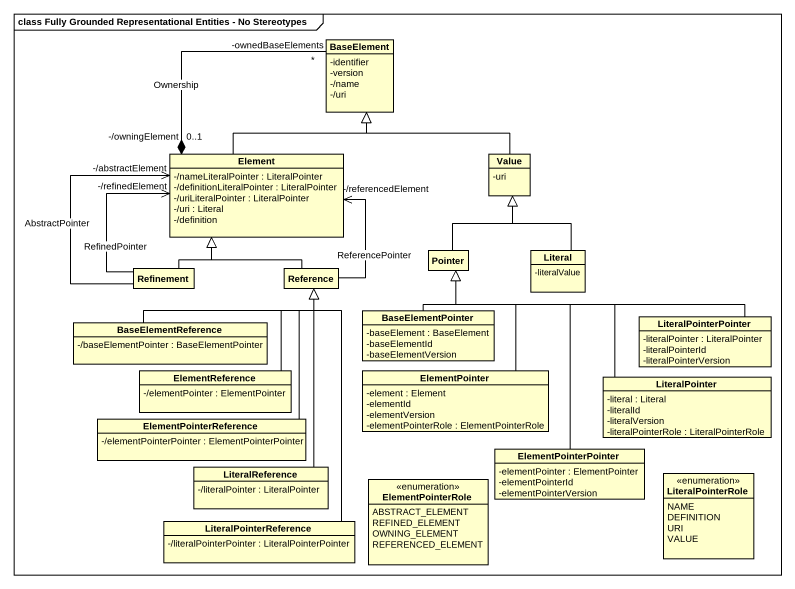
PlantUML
@startuml
mainframe class Fully Grounded Representational Entities - No Stereotypes
hide circle
hide empty members
skinparam classAttributeIconSize 0
class BaseElement {
  -identifier
  -version
  -/name
  -/uri
}
class Element {
  -/nameLiteralPointer : LiteralPointer
  -/definitionLiteralPointer : LiteralPointer
  -/uriLiteralPointer : LiteralPointer
  -/uri : Literal
  -/definition
}
class Value {
  -uri
}
class Pointer
class Literal {
  -literalValue
}
class Refinement
class Reference
class BaseElementReference {
  -/baseElementPointer : BaseElementPointer
}
class BaseElementPointer {
  -baseElement : BaseElement
  -baseElementId
  -baseElementVersion
}
class LiteralPointerPointer {
  -literalPointer : LiteralPointer
  -literalPointerId
  -literalPointerVersion
}
class ElementReference {
  -/elementPointer : ElementPointer
}
class ElementPointer {
  -element : Element
  -elementId
  -elementVersion
  -elementPointerRole : ElementPointerRole
}
class LiteralPointer {
  -literal : Literal
  -literalId
  -literalVersion
  -literalPointerRole : LiteralPointerRole
}
class ElementPointerReference {
  -/elementPointerPointer : ElementPointerPointer
}
class ElementPointerPointer {
  -elementPointer : ElementPointer
  -elementPointerId
  -elementPointerVersion
}
class LiteralReference {
  -/literalPointer : LiteralPointer
}
enum ElementPointerRole {
  ABSTRACT_ELEMENT
  REFINED_ELEMENT
  OWNING_ELEMENT
  REFERENCED_ELEMENT
}
enum LiteralPointerRole {
  NAME
  DEFINITION
  URI
  VALUE
}
class LiteralPointerReference {
  -/literalPointerPointer : LiteralPointerPointer
}
Element "-/owningElement\n0..1" *-up- "-ownedBaseElements\n*" BaseElement : Ownership
Element -up-|> BaseElement
Value -up-|> BaseElement
Pointer -up-|> Value
Literal -up-|> Value
Refinement -up-|> Element
Refinement -up-> "-/abstractElement" Element : AbstractPointer
Refinement -up-> "-/refinedElement" Element : RefinedPointer
Reference -up-> "-/referencedElement" Element : ReferencePointer
Reference -up-|> Element
BaseElementReference -right-|> Reference
BaseElementPointer -up-|> Pointer
LiteralPointerPointer -left-|> Pointer
ElementReference -up-|> Reference
ElementPointer -up-|> Pointer
LiteralPointer -up-|> Pointer
ElementPointerReference -up-|> Reference
ElementPointerPointer -up-|> Pointer
LiteralReference -up-|> Reference
LiteralPointerReference -up-|> Reference
@enduml
